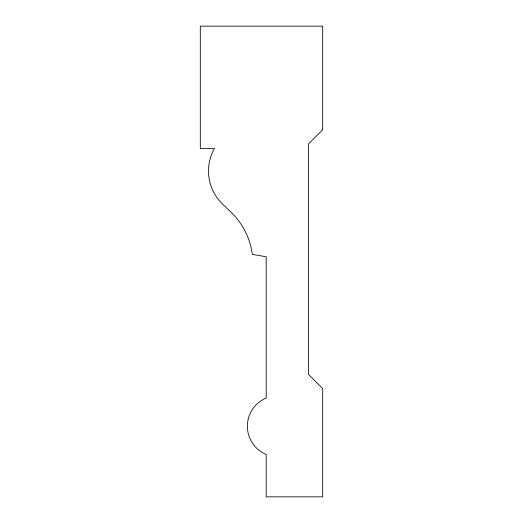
<?xml version="1.0" encoding="UTF-8"?>
<svg xmlns="http://www.w3.org/2000/svg" width="523" height="523" viewBox="0 0 523 523"><rect width="100%" height="100%" fill="white"/><g stroke="black" fill="none" stroke-linecap="round" stroke-linejoin="round"><path stroke-width="0.78" d="M322.691 129.704L308.57 143.825L308.57 374.468L322.691 388.589L322.691 496.85L266.207 496.85L266.207 454.487A30.596 30.596 0 0 1 266.207 398.003L266.207 256.793L252.302 254.341A71.259 71.259 0 0 0 230.918 212.083L222.621 204.14A45.782 45.782 0 0 1 214.43 148.532L200.309 148.532L200.309 26.15L322.691 26.15L322.691 129.704"/></g></svg>
